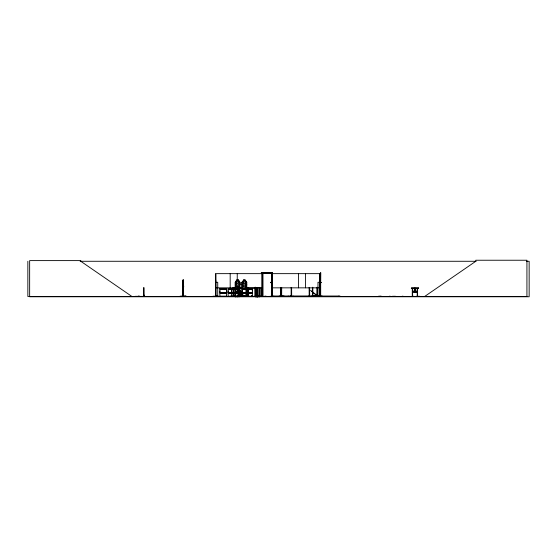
<?xml version="1.0" encoding="UTF-8"?>
<svg xmlns="http://www.w3.org/2000/svg" width="557" height="557" viewBox="0 0 557 557"><rect width="100%" height="100%" fill="white"/><g stroke="black" fill="none" stroke-linecap="round" stroke-linejoin="round"><path stroke-width="0.84" d="M219.876 292.522L219.876 289.257L226.518 289.257L226.511 292.522L219.876 292.522L219.883 290.893M226.511 290.893L226.511 289.257M237.247 292.522L228.112 292.522L228.119 290.893M231.587 290.893L231.587 292.522L231.58 289.257M248.603 290.893L248.603 289.257M252.363 290.893L252.363 289.257L242.413 289.257M212.927 296.199L218.253 296.199M262.229 296.456L231.211 296.463L231.447 295.948M262.229 296.192L253.783 296.463L271.663 296.394M317.044 296.435L317.024 295.948M316.863 295.948L316.766 296.463L322.357 296.394L311.593 296.178L312.971 296.178M321.173 282.58L321.173 282.413M183.114 280.352L183.323 296.463L183.288 282.274M183.169 280.352L183.169 284.133L183.344 283.262M235.179 296.763L235.27 282.253L235.778 282.072L235.66 296.435M241.982 282.274L242.539 282.072L242.539 296.463M182.954 282.274L183.079 280.06M182.954 284.523L183.079 282.308L183.601 282.274L183.288 279.997M179.988 296.456L186.101 296.199L180.029 296.394M180.029 296.199L186.101 296.199M246.215 282.169L246.201 296.463M183.114 287.071L183.302 285.783L183.49 287.071M182.877 284.369L183.079 286.751M183.518 284.369L183.671 286.758L183.079 289.006L182.898 284.335M183.344 285.511C182.933 289.334 183.072 278.117 183.413 284.362M183.079 279.997L182.759 296.463M183.288 286.751C184.193 279.141 182.132 282.678 183.016 286.751L183.344 286.751M183.344 289.006L183.671 286.758M183.476 283.959L183.121 285.295L182.898 282.086M183.476 286.214L183.295 287.551L182.954 286.214M219.862 296.456L219.876 293.177L226.518 293.177L226.518 296.324L219.841 296.338M235.778 296.421L235.778 295.948L235.165 295.948L235.158 296.686M237.386 280.352L236.864 283.262L237.902 284.133L238.403 282.274L237.902 280.352L237.359 280.352M239.28 296.714L234.991 296.728M239.287 296.491L239.19 296.31M253.129 296.421L238.744 296.428M231.545 296.456L231.58 293.177M233.703 296.456L233.696 287.398M240.492 296.428L240.499 295.6M311.579 296.421L312.964 296.394L312.978 295.6L318.381 295.6M312.742 296.428L312.742 295.948M236.878 291.395L237.254 291.68L236.878 291.395C244.523 301.685 234.908 293.553 237.477 290.274L238.222 292.759L239.747 293.616L240.756 293.616L241.237 292.759L238.988 290.274L237.428 290.232L236.739 291.715L237.651 293.135L240.032 294.5L241.592 294.542M237.456 290.315L238.988 290.274L241.397 291.673L238.967 290.315M238.062 290.503L239.844 291.68L240.046 292.871L238.716 292.314L238.083 290.455M237.665 293.093L240.011 294.583L241.571 294.583L242.26 293.107L241.571 294.583M240.561 291.408L243.743 296.463L240.847 291.408M242.184 293.135L241.355 291.68M231.273 296.421L231.336 295.948M280.853 296.456L280.819 287.398M414.944 290.573L415.042 288.554M270.744 282.295C270.932 283.729 271.44 281.389 270.688 282.566M235.27 282.253L236.836 279.997L238.431 279.997M238.382 286.695C240.631 284.975 240.645 281.751 238.403 279.997M238.403 286.751L240.004 284.502M242.003 296.463L242.003 282.253L243.604 279.997L245.198 279.997L246.772 282.253L246.751 296.463L246.514 295.948M245.171 286.751L246.772 284.502L245.198 286.751L243.576 286.751L242.086 284.481M240.513 296.38L240.151 296.456L240.603 296.449M311.795 291.555L317.852 296.296L310.576 290.281M238.222 296.331L228.092 296.456M424.671 296.463L475.803 261.275L475.803 260.237L526.929 260.237L526.929 296.463L27.85 296.463L27.85 261.275M215.663 296.421L215.448 295.948M412.633 291.464L414.944 290.747L417.221 291.464M412.633 291.659L414.909 290.977M80.124 261.275L476.068 261.275M526.539 261.275L529.15 261.275L529.15 296.763L29.646 296.763L29.646 260.606L80.779 260.606L80.779 261.275L131.905 296.463M261.205 272.575L272.443 272.575L272.443 296.463M262.786 273.334L271.684 273.334L271.684 296.463M320.512 273.355L319.983 273.355L319.892 296.456M262.256 273.647L215.949 273.647L215.977 296.463M271.746 273.647L319.76 273.647L319.753 296.463L319.788 282.274L317.998 282.274L317.922 296.463M215.712 279.997L215.712 296.463M183.023 280.06L183.476 282.274L183.462 296.463M236.836 280.06L238.41 280.06L239.183 283.959L238.145 285.295L237.115 285.295L236.098 283.959L236.864 280.06L235.319 282.274L235.36 296.463M183.615 282.253L183.288 280.06M242.003 282.253L242.128 296.463L242.142 295.948M246.744 282.253L246.166 282.274L246.117 296.463M182.877 282.211L182.571 296.463M215.977 282.274L217.738 282.274L217.731 296.463M235.319 284.481L236.836 286.751L238.431 286.751M215.949 287.844L262.256 287.844M271.746 287.844L319.76 287.844M237.992 288.136L242.413 288.136M248.032 288.136L257.473 288.136M411.379 288.164L418.474 288.164M411.379 288.359L418.474 288.359M219.876 288.603L226.518 288.603M228.112 288.603L238.222 288.603M242.413 288.603L252.37 288.603M219.827 288.832L226.567 288.832M228.064 288.832L238.264 288.832M242.379 288.832L252.418 288.832M219.827 289.034L226.567 289.034M228.064 289.034L238.264 289.034M242.379 289.034L252.418 289.034M238.222 289.257L228.112 289.257L228.112 292.522M417.186 291.673L414.909 291.046L414.819 288.554M412.598 292.251L417.256 292.251L417.256 291.805L412.598 291.805L412.633 296.463M242.413 292.522L252.37 292.522L252.37 289.257M219.827 292.745L226.567 292.745M228.064 292.745L237.811 292.745M242.379 292.745L252.418 292.745M219.827 292.947L226.567 292.947M228.064 292.947L237.811 292.947M242.379 292.947L252.418 292.947M237.776 293.177L228.112 293.177L228.112 296.324M242.413 293.177L252.37 293.177L252.37 296.324M144.507 295.69L143.532 295.69L143.532 296.31M182.536 295.948L182.842 296.463M183.239 295.948L183.594 295.948M215.441 295.948L217.94 295.948L217.94 296.463M233.098 295.948L233.905 295.948M241.933 295.948L242.539 295.948M246.117 295.948L246.73 295.948M247.364 295.948L247.956 296.199M255.566 295.948L254.988 295.948L254.995 296.463M257.271 295.948L259.841 295.948M319.962 295.948L272.31 296.025L272.31 296.463L272.303 272.707L262.166 272.707L262.166 296.463M138.477 296.087L139.236 296.087M265.278 296.171L263.37 296.463M265.473 296.171L267.242 296.463M271.802 296.171L269.052 296.463M273.466 296.171L274.594 296.463M283.875 296.171L285.553 296.463M288.06 296.171L289.828 296.463M290.197 296.171L291.979 296.463M293.386 296.171L292.265 296.463M378.621 296.171L380.508 296.171M380.716 296.171L382.394 296.463M389.482 296.171L391.16 296.463M393.423 296.171L391.655 296.463M394.53 296.171L396.354 296.463M402.251 296.171L404.02 296.463M412.612 296.171L414.29 296.463M416.803 296.171L418.404 296.463M418.586 296.171L420.41 296.463M143.532 296.185L144.507 296.185M219.883 296.233L226.511 296.233M228.119 296.233L238.215 296.233M238.709 296.199L253.136 296.199M309.713 296.178L309.615 287.398M316.801 296.199L322.357 296.199M134.891 296.38L144.514 296.38M255.391 296.728L259.673 296.735M414.944 290.977L417.221 291.659M319.648 296.421L319.6 273.647M318.193 296.421L318.207 295.948M316.815 296.421L316.912 287.28M241.397 296.428L241.425 295.6M259.186 296.171L259.13 296.728M259.221 296.421L259.297 287.398M259.499 296.491L259.353 295.948M242.058 284.481L243.604 286.751M242.191 294.368L243.479 296.185M237.164 291.395L240.067 296.456L237.95 292.954M183.344 282.308L183.476 284.523M417.59 288.554L417.59 296.463M417.221 288.554L417.221 291.771M417.221 292.251L417.221 296.463M416.448 296.463L414.791 296.463M414.93 287.962L414.944 291.046M414.93 291.805L414.93 292.251M412.633 288.554L412.633 291.771M412.479 296.463L411.365 296.463M412.264 288.554L412.264 296.463M411.101 296.463L409.855 296.463M409.576 296.463L407.912 296.463M407.529 296.463L405.774 296.463M401.896 296.463L400.239 296.463M400.003 296.463L397.649 296.463M394.154 296.463L393.799 296.463M389.371 296.463L387.108 296.463M385.799 296.463L382.687 296.463M339.937 296.463L339.937 296.025L321.159 296.025L321.159 296.463M338.907 296.025L338.907 296.463M320.686 296.463L320.686 272.575L320.449 296.463M319.523 295.948L319.474 296.463M319.098 296.463L319.098 295.948L318.994 296.463M318.785 296.025L318.785 296.463M317.796 295.948L317.796 296.463M317.796 295.948L317.796 296.463M317.476 295.948L317.476 296.463M317.427 287.28L317.379 296.463M317.309 295.948L317.316 296.463M313.076 295.6L313.076 296.463M312.804 287.28L312.86 296.463M312.456 295.948L312.456 296.463M312.393 287.28L312.393 296.463L312.289 295.948M309.135 287.398L309.191 296.463M309.079 295.948L309.079 296.463M305.556 273.647L305.556 287.844M298.496 273.647L298.496 287.844M291.617 287.398L291.673 296.463M291.562 295.948L291.471 296.463M291.137 287.398L291.137 296.463L291.081 295.948M290.476 296.025L290.476 296.463M287.711 296.463L286.047 296.463M283.743 296.463L277.066 296.463M281.758 295.948L281.758 296.463M281.703 287.398L281.647 296.463M281.278 295.948L281.278 296.463M281.222 287.398L281.181 296.463M281.034 295.948L281.02 296.463L281 287.398M280.763 295.948L280.714 296.463M279.725 296.025L279.725 296.463M276.766 296.463L276.363 296.463M276.105 296.463L274.991 296.463M271.802 296.463L271.739 273.271L262.73 273.271L262.786 296.463M271.447 296.025L271.447 296.463M268.773 296.463L267.659 296.463M262.813 273.355L262.813 296.394M262.034 272.575L262.034 296.463M261.964 287.837L261.901 296.463M261.337 287.983L261.337 296.463M261.205 287.934L261.268 296.463M259.778 287.398L259.82 296.463M259.659 287.398L259.666 296.463M259.659 287.398L259.659 296.463M259.471 287.398L259.471 296.763M258.761 296.025L258.761 296.463M257.828 287.398L257.877 296.463M257.738 287.398L257.724 296.463M257.606 287.697L257.606 296.763M257.473 287.697L257.473 296.763M257.418 287.398L257.39 296.763M257.32 287.398L257.23 296.763M257.216 296.763L257.132 287.697L257.097 296.763M256.888 287.697L256.888 296.763M256.763 287.697L256.854 296.763M256.721 296.247L256.721 296.763M255.663 296.171L255.684 296.763M255.524 287.28L255.524 296.463M255.398 287.28L255.447 296.463M255.322 295.948L255.336 296.763M255.155 287.28L255.217 296.463M255.036 287.28L255.113 296.463M251.903 295.948L251.952 296.463M251.792 295.948L251.834 296.463M251.729 295.948L251.715 296.463M251.625 295.948L251.604 296.463M251.43 295.948L251.451 296.463M251.381 295.948L251.381 296.463M248.61 289.257L248.603 292.522M248.61 293.177L248.61 296.324M247.809 287.398L247.809 296.463M247.649 287.398L247.642 296.463M247.566 287.398L247.538 296.463M247.405 287.398L247.378 296.463M246.591 282.274L246.64 296.463M246.326 295.948L246.312 296.463M244.76 296.463L244.76 295.6L237.038 295.6L237.038 296.463M244.426 295.6L244.426 296.463M244.161 295.6L244.161 296.463M243.855 295.6L243.855 296.463M242.406 282.274L242.455 296.463M242.344 295.948L242.33 296.463M241.794 295.6L241.794 296.463M240.13 295.6L240.151 296.463M239.754 295.948L239.761 296.463M239.559 282.093L239.559 296.463M239.44 296.463L239.399 282.274L239.956 282.274L239.914 296.463L239.963 295.948L239.35 295.948L239.315 296.763M237.588 296.247L237.526 296.763L237.407 295.6M237.359 296.247L237.359 296.763M237.24 273.647L237.24 280.324M237.24 286.173L237.24 287.844M235.562 295.948L235.527 296.763M233.856 287.398L233.884 296.463M233.564 287.398L233.613 296.463M233.453 287.398L233.487 296.463M233.425 295.948L233.32 296.463M233.244 287.398L233.244 296.463M233.146 287.398L233.195 296.463M231.928 296.094L231.928 296.463M231.816 295.948L231.872 296.463M230.285 296.025L230.285 296.463M230.18 273.647L230.18 287.844M217.536 295.948L217.536 296.463M217.529 295.948L217.529 296.463M216.186 295.948L216.186 296.463M215.496 273.647L215.531 296.463M183.545 282.086L183.587 296.463M182.654 282.274L182.661 296.463M144.507 296.456L144.507 295.147L144.423 296.185M143.88 287.635L143.859 296.039L143.803 287.635M139.341 296.31L138.366 296.31M137.502 296.31L136.528 296.31M135.873 296.31L134.898 296.456M278.249 296.394L283.576 296.171L278.256 296.456M320.804 282.281L320.804 282.789L320.804 282.281M244.154 280.352L243.625 283.262L244.669 284.133L245.171 282.274L244.669 280.352L244.126 280.352M243.632 280.06L242.866 283.959L243.882 285.295L244.913 285.295L245.95 283.959L245.95 282.274L245.171 280.06L243.604 280.06M418.474 287.962L411.379 287.962L411.379 288.554L418.474 288.554L418.474 287.962"/></g></svg>
